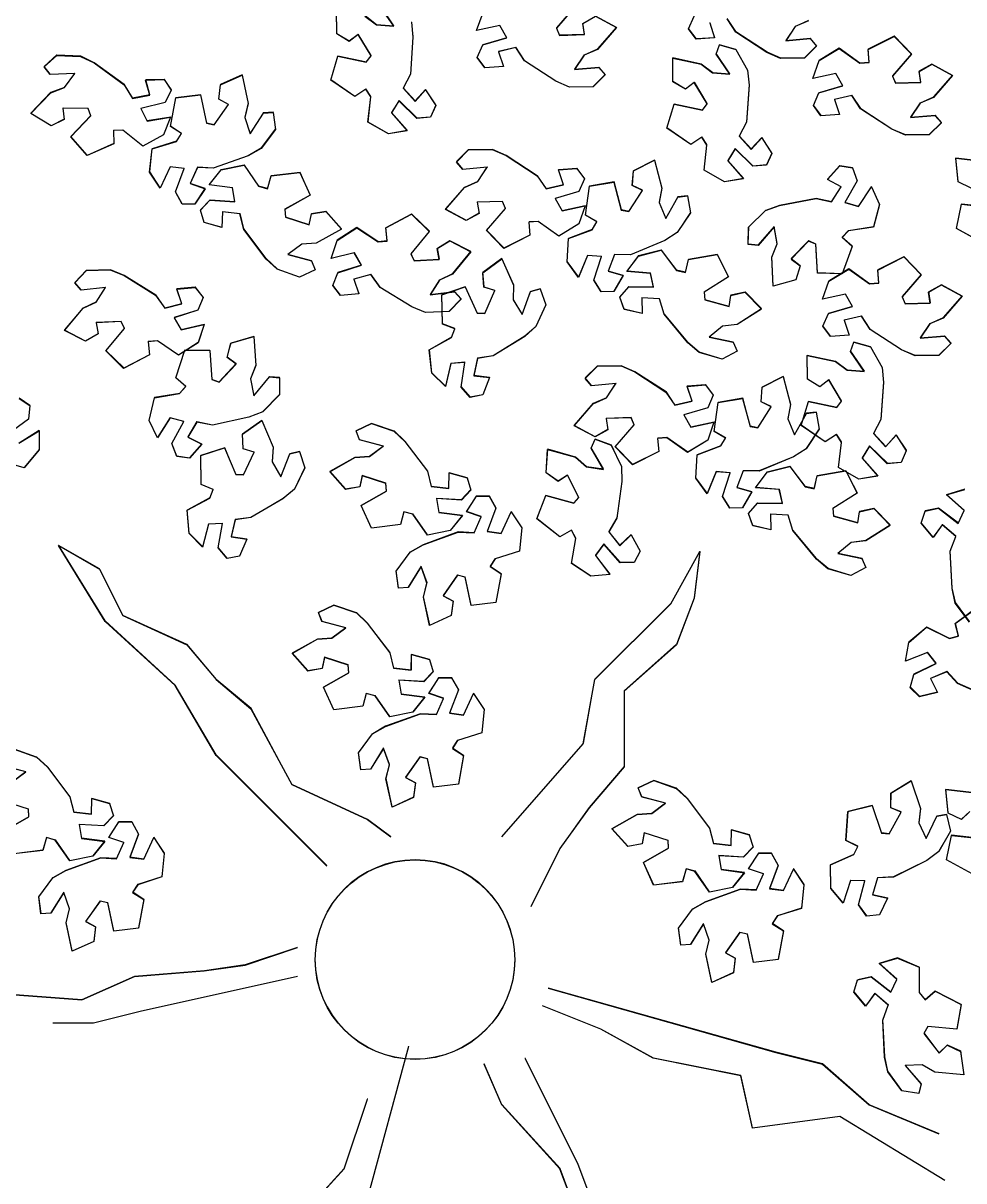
# Model space of a CAD drawing. Header units: centimetres. Extents: x -3096 to 17897, y -3131 to 15798.
# Drawn here: x 2905.3 to 3028.9, y 4328.8 to 4481 of the extents above; entities that cross this region are included whole.
import ezdxf

# ---------------------------------------------------------------- set-up
doc = ezdxf.new("R2010")
doc.units = ezdxf.units.CM
doc.layers.add('A-ANNO SYMB', color=3, linetype='Continuous', lineweight=13)
doc.layers.add('alberi', color=74, linetype='Continuous')

msp = doc.modelspace()

# ---------------------------------------------------------------- linework, layer by layer
at = {"layer": 'A-ANNO SYMB'}
for points in [[(2956.37, 4481.17), (2956.56, 4479.22), (2956.21, 4474.35), (2955.26, 4472.49), (2956.83, 4470.77), (2958.22, 4472.28), (2959.55, 4470.24), (2958.86, 4468.7), (2957.05, 4468.54), (2957.05, 4468.54), (2954.72, 4470.83), (2953.75, 4469.26), (2955.81, 4466.91), (2953.32, 4466.49), (2950.65, 4468.02), (2951.02, 4471.34), (2950.36, 4472.36), (2948.91, 4471.41), (2948.91, 4471.41), (2945.75, 4473.57), (2946.7, 4476.7), (2950.43, 4475.92), (2951.05, 4476.73), (2949.36, 4479.56), (2948.19, 4478.66), (2946.55, 4479.65), (2946.52, 4482.77)], [(2950.25, 4481.98), (2951.77, 4480.82), (2954.03, 4480.64), (2952.22, 4483.3)], [(2977.91, 4483.26), (2975.41, 4480.39), (2975.82, 4479.45), (2979.11, 4479.54), (2978.89, 4481.01)], [(2980.56, 4481.96), (2983.29, 4480.47), (2980.79, 4477.6), (2979.04, 4476.83), (2977.78, 4474.94), (2980.99, 4475.23), (2981.83, 4474.25), (2980.23, 4472.66), (2977.11, 4472.64), (2975.31, 4473.42), (2971.22, 4476.1), (2970.06, 4477.83), (2967.79, 4477.3), (2968.44, 4475.34), (2966.01, 4475.18), (2965, 4476.53), (2965.74, 4478.19), (2965.74, 4478.19), (2968.88, 4479.11), (2967.97, 4480.72), (2964.92, 4480.07), (2965.77, 4482.44)], [(2995.56, 4481.08), (2996.2, 4479.13), (2993.77, 4478.96), (2992.77, 4480.31), (2993.5, 4481.97)], [(3008.55, 4481.38), (3006.8, 4480.62), (3005.54, 4478.73), (3008.75, 4479.01), (3009.59, 4478.03), (3007.99, 4476.45), (3004.88, 4476.43), (3003.08, 4477.21), (2998.98, 4479.88), (2997.82, 4481.62)], [(3029.92, 4459.35), (3028.19, 4460.19), (3027.87, 4463.28), (3031.66, 4462.85)], [(3031.33, 4452.2), (3027.97, 4454.05), (3028.62, 4457.26), (3032.41, 4456.84)], [(2904.81, 4431.73), (2906.21, 4430.79), (2906.06, 4428.98), (2906.06, 4428.98), (2903.4, 4427.08)], [(2904.79, 4425.85), (2907.45, 4427.48), (2907.44, 4424.96), (2905.47, 4422.58), (2902.26, 4423.52)], [(3029.68, 4402.33), (3027.83, 4404.84), (3027.4, 4406.75), (3027.16, 4411.63), (3027.88, 4413.59), (3026.12, 4415.11), (3024.91, 4413.44), (3023.35, 4415.31), (3023.86, 4416.92), (3025.63, 4417.3), (3025.63, 4417.3), (3028.22, 4415.3), (3028.99, 4416.98), (3026.67, 4419.06), (3029.09, 4419.78)], [(3032.6, 4392.31), (3028.12, 4394.28), (3026.7, 4395.81), (3024.55, 4394.91), (3025.5, 4393.09), (3023.13, 4392.53), (3021.92, 4393.7), (3022.38, 4395.46), (3022.38, 4395.46), (3025.32, 4396.87), (3024.17, 4398.32), (3021.27, 4397.18), (3021.71, 4399.66), (3024.06, 4401.66), (3027.05, 4400.18), (3028.24, 4400.46), (3027.83, 4402.15), (3027.83, 4402.15), (3030.93, 4404.39)], [(2904.14, 4385.61), (2907.08, 4384.58), (2908.52, 4383.25), (2911.48, 4379.36), (2911.99, 4377.33), (2914.31, 4377.08), (2914.35, 4379.13), (2916.7, 4378.47), (2917.19, 4376.87), (2915.94, 4375.55), (2915.94, 4375.55), (2912.68, 4375.73), (2912.99, 4373.91), (2916.08, 4373.51), (2914.5, 4371.55), (2911.47, 4370.93), (2909.56, 4373.67), (2908.39, 4374), (2907.93, 4372.33), (2907.93, 4372.33), (2904.13, 4371.86)], [(2903.87, 4381.28), (2905.69, 4382.64), (2902.57, 4383.45)], [(3029.71, 4377.4), (3028.63, 4376.38), (3026.9, 4377.22), (3026.57, 4380.31), (3030.36, 4379.89)], [(2902.78, 4374.84), (2906.09, 4376.72), (2906.02, 4377.74), (2902.89, 4378.75)], [(3030.03, 4369.24), (3026.68, 4371.09), (3027.33, 4374.29), (3031.11, 4373.87)]]:
    msp.add_lwpolyline(points, dxfattribs=at)
for points in [[(2999, 4477.58), (3000.53, 4474.87), (3000.73, 4472.92), (3000.38, 4468.04), (2999.43, 4466.18), (3001, 4464.46), (3002.39, 4465.97), (3003.72, 4463.93), (3003.03, 4462.4), (3001.22, 4462.24), (3001.22, 4462.24), (2998.89, 4464.53), (2997.92, 4462.95), (2999.98, 4460.61), (2997.49, 4460.19), (2994.81, 4461.72), (2995.19, 4465.04), (2994.53, 4466.06), (2993.07, 4465.1), (2993.07, 4465.1), (2989.91, 4467.26), (2990.87, 4470.4), (2994.59, 4469.61), (2995.22, 4470.43), (2993.53, 4473.26), (2992.36, 4472.35), (2990.72, 4473.35), (2990.69, 4476.46), (2994.42, 4475.67), (2995.94, 4474.51), (2998.2, 4474.33), (2996.39, 4477), (2996.83, 4478.21)], [(3024.4, 4466.36), (3021.28, 4466.34), (3019.48, 4467.12), (3015.39, 4469.79), (3014.23, 4471.53), (3011.96, 4470.99), (3012.61, 4469.04), (3010.18, 4468.87), (3009.17, 4470.23), (3009.91, 4471.88), (3009.91, 4471.88), (3013.05, 4472.8), (3012.14, 4474.42), (3009.09, 4473.76), (3009.93, 4476.14), (3012.57, 4477.73), (3015.29, 4475.79), (3016.5, 4475.87), (3016.38, 4477.6), (3016.38, 4477.6), (3019.8, 4479.32), (3022.08, 4476.96), (3019.58, 4474.08), (3019.99, 4473.14), (3023.28, 4473.24), (3023.06, 4474.71), (3024.73, 4475.65), (3027.46, 4474.16), (3024.96, 4471.29), (3023.21, 4470.53), (3021.95, 4468.64), (3025.16, 4468.92), (3026, 4467.95)], [(2909.77, 4476.81), (2912.89, 4476.68), (2914.65, 4475.82), (2918.61, 4472.96), (2919.69, 4471.17), (2921.98, 4471.6), (2921.43, 4473.58), (2923.86, 4473.63), (2924.8, 4472.23), (2923.99, 4470.61), (2923.99, 4470.61), (2920.81, 4469.84), (2921.64, 4468.18), (2924.72, 4468.7), (2923.77, 4466.36), (2921.05, 4464.89), (2918.43, 4466.96), (2917.21, 4466.94), (2917.26, 4465.2), (2917.26, 4465.2), (2913.76, 4463.65), (2911.6, 4466.11), (2914.23, 4468.87), (2913.86, 4469.82), (2910.57, 4469.88), (2910.72, 4468.41), (2909.01, 4467.54), (2906.35, 4469.16), (2908.98, 4471.91), (2910.77, 4472.59), (2912.11, 4474.42), (2908.89, 4474.28), (2908.1, 4475.3)], [(2938.49, 4467.09), (2936.62, 4464.59), (2934.91, 4463.62), (2930.31, 4461.97), (2928.23, 4462.1), (2927.29, 4459.97), (2929.23, 4459.3), (2927.9, 4457.26), (2926.22, 4457.28), (2925.34, 4458.87), (2925.34, 4458.87), (2926.5, 4461.92), (2924.66, 4462.17), (2923.35, 4459.35), (2921.96, 4461.45), (2922.28, 4464.52), (2925.47, 4465.52), (2926.14, 4466.53), (2924.68, 4467.48), (2924.68, 4467.48), (2925.38, 4471.24), (2928.63, 4471.63), (2929.42, 4467.9), (2930.41, 4467.66), (2932.33, 4470.35), (2931.02, 4471.05), (2931.28, 4472.96), (2934.11, 4474.24), (2934.89, 4470.51), (2934.44, 4468.65), (2935.19, 4466.51), (2936.9, 4469.24), (2938.19, 4469.32)], [(2963.87, 4464.39), (2966.99, 4464.42), (2968.79, 4463.65), (2972.89, 4460.99), (2974.06, 4459.26), (2976.32, 4459.8), (2975.67, 4461.75), (2978.1, 4461.92), (2979.11, 4460.58), (2978.38, 4458.92), (2978.38, 4458.92), (2975.24, 4457.99), (2976.16, 4456.37), (2979.2, 4457.04), (2978.37, 4454.66), (2975.74, 4453.06), (2973.01, 4454.99), (2971.8, 4454.91), (2971.93, 4453.17), (2971.93, 4453.17), (2968.51, 4451.45), (2966.23, 4453.8), (2968.72, 4456.68), (2968.3, 4457.62), (2965.01, 4457.51), (2965.24, 4456.05), (2963.57, 4455.09), (2960.84, 4456.58), (2963.33, 4459.46), (2965.08, 4460.23), (2966.33, 4462.12), (2963.12, 4461.82), (2962.27, 4462.8)], [(2993.04, 4456.12), (2991.3, 4453.53), (2989.64, 4452.49), (2985.13, 4450.61), (2983.04, 4450.63), (2982.21, 4448.45), (2984.18, 4447.88), (2982.95, 4445.78), (2981.27, 4445.71), (2980.32, 4447.25), (2980.32, 4447.25), (2981.32, 4450.37), (2979.48, 4450.52), (2978.3, 4447.64), (2976.81, 4449.67), (2976.98, 4452.75), (2980.12, 4453.9), (2980.73, 4454.95), (2979.23, 4455.82), (2979.23, 4455.82), (2979.74, 4459.61), (2982.97, 4460.17), (2983.94, 4456.49), (2984.94, 4456.3), (2986.72, 4459.07), (2985.38, 4459.71), (2985.54, 4461.63), (2988.31, 4463.04), (2989.27, 4459.36), (2988.92, 4457.48), (2989.77, 4455.38), (2991.34, 4458.19), (2992.62, 4458.34)], [(2941.65, 4447.67), (2938.71, 4448.7), (2937.28, 4450.05), (2934.34, 4453.95), (2933.83, 4455.97), (2931.52, 4456.24), (2931.46, 4454.18), (2929.12, 4454.85), (2928.63, 4456.46), (2929.89, 4457.77), (2929.89, 4457.77), (2933.15, 4457.57), (2932.84, 4459.4), (2929.75, 4459.81), (2931.35, 4461.76), (2934.37, 4462.37), (2936.27, 4459.62), (2937.44, 4459.29), (2937.91, 4460.96), (2937.91, 4460.96), (2941.71, 4461.42), (2943.05, 4458.43), (2939.73, 4456.57), (2939.8, 4455.55), (2942.93, 4454.52), (2943.21, 4455.98), (2945.11, 4456.3), (2947.17, 4453.98), (2943.85, 4452.12), (2941.94, 4451.99), (2940.12, 4450.64), (2943.23, 4449.82), (2943.7, 4448.62)], [(3000.67, 4454.22), (3002.9, 4456.4), (3004.73, 4457.09), (3009.54, 4458.01), (3011.58, 4457.57), (3012.84, 4459.53), (3011.02, 4460.49), (3012.65, 4462.29), (3014.31, 4462.02), (3014.93, 4460.31), (3014.93, 4460.31), (3013.31, 4457.47), (3015.09, 4456.94), (3016.82, 4459.53), (3017.87, 4457.24), (3017.08, 4454.26), (3013.77, 4453.76), (3012.96, 4452.86), (3014.25, 4451.71), (3014.25, 4451.71), (3012.98, 4448.09), (3009.7, 4448.21), (3009.5, 4452.01), (3008.56, 4452.41), (3006.26, 4450.05), (3007.43, 4449.15), (3006.89, 4447.31), (3003.89, 4446.48), (3003.69, 4450.28), (3004.42, 4452.05), (3004.02, 4454.28), (3001.91, 4451.85), (3000.62, 4451.97)], [(2961.33, 4443.13), (2958.22, 4443.02), (2956.4, 4443.75), (2952.23, 4446.31), (2951.02, 4448.01), (2948.77, 4447.41), (2949.47, 4445.48), (2947.04, 4445.25), (2946, 4446.57), (2946.69, 4448.25), (2946.69, 4448.25), (2949.8, 4449.25), (2948.85, 4450.84), (2945.82, 4450.1), (2946.6, 4452.5), (2949.19, 4454.17), (2951.96, 4452.3), (2953.17, 4452.42), (2953, 4454.15), (2953, 4454.15), (2956.37, 4455.95), (2958.71, 4453.66), (2956.3, 4450.72), (2956.73, 4449.79), (2960.02, 4449.98), (2959.76, 4451.44), (2961.4, 4452.43), (2964.17, 4451.02), (2961.75, 4448.08), (2960.02, 4447.27), (2958.82, 4445.34), (2962.02, 4445.72), (2962.89, 4444.76)], [(2997.17, 4436.89), (2994.18, 4437.78), (2992.69, 4439.05), (2989.55, 4442.79), (2988.94, 4444.79), (2986.62, 4444.94), (2986.67, 4442.88), (2984.3, 4443.43), (2983.73, 4445.01), (2984.91, 4446.39), (2984.91, 4446.39), (2988.18, 4446.36), (2987.78, 4448.16), (2984.68, 4448.42), (2986.17, 4450.45), (2989.16, 4451.21), (2991.2, 4448.56), (2992.38, 4448.29), (2992.76, 4449.98), (2992.76, 4449.98), (2996.54, 4450.62), (2998.03, 4447.71), (2994.81, 4445.68), (2994.92, 4444.66), (2998.1, 4443.8), (2998.31, 4445.27), (3000.19, 4445.69), (3002.37, 4443.47), (2999.14, 4441.45), (2997.24, 4441.23), (2995.49, 4439.78), (2998.64, 4439.12), (2999.17, 4437.94)], [(2974.02, 4444.02), (2972.72, 4441.19), (2971.25, 4439.89), (2967.1, 4437.31), (2965.03, 4436.99), (2964.56, 4434.71), (2966.6, 4434.47), (2965.72, 4432.2), (2964.07, 4431.86), (2962.88, 4433.23), (2962.88, 4433.23), (2963.38, 4436.46), (2961.53, 4436.32), (2960.84, 4433.28), (2959.04, 4435.05), (2958.71, 4438.12), (2961.62, 4439.76), (2962.06, 4440.89), (2960.44, 4441.51), (2960.44, 4441.51), (2960.34, 4445.34), (2963.43, 4446.4), (2964.98, 4442.92), (2966.01, 4442.89), (2967.31, 4445.92), (2965.89, 4446.34), (2965.74, 4448.25), (2968.24, 4450.09), (2969.79, 4446.61), (2969.74, 4444.7), (2970.92, 4442.76), (2972.02, 4445.79), (2973.26, 4446.14)], [(3025.66, 4437.36), (3022.54, 4437.34), (3020.74, 4438.12), (3016.65, 4440.79), (3015.49, 4442.53), (3013.22, 4441.99), (3013.87, 4440.04), (3011.44, 4439.87), (3010.43, 4441.23), (3011.17, 4442.88), (3011.17, 4442.88), (3014.31, 4443.8), (3013.4, 4445.42), (3010.35, 4444.76), (3011.19, 4447.14), (3013.83, 4448.73), (3016.55, 4446.79), (3017.77, 4446.87), (3017.64, 4448.6), (3017.64, 4448.6), (3021.06, 4450.32), (3023.34, 4447.96), (3020.84, 4445.08), (3021.25, 4444.14), (3024.54, 4444.24), (3024.32, 4445.71), (3025.99, 4446.65), (3028.72, 4445.16), (3026.22, 4442.29), (3024.47, 4441.53), (3023.21, 4439.64), (3026.42, 4439.92), (3027.26, 4438.95)], [(2913.67, 4448.54), (2916.79, 4448.62), (2918.6, 4447.88), (2922.75, 4445.29), (2923.95, 4443.58), (2926.2, 4444.16), (2925.52, 4446.1), (2927.94, 4446.32), (2928.98, 4444.99), (2928.27, 4443.31), (2928.27, 4443.31), (2925.15, 4442.33), (2926.1, 4440.73), (2929.13, 4441.45), (2928.34, 4439.06), (2925.73, 4437.41), (2922.97, 4439.3), (2921.76, 4439.19), (2921.93, 4437.46), (2921.93, 4437.46), (2918.54, 4435.68), (2916.21, 4437.99), (2918.65, 4440.91), (2918.22, 4441.84), (2914.93, 4441.68), (2915.19, 4440.22), (2913.53, 4439.23), (2910.77, 4440.67), (2913.21, 4443.59), (2914.95, 4444.39), (2916.17, 4446.31), (2912.97, 4445.96), (2912.1, 4446.91)], [(2939.01, 4432.2), (2936.82, 4429.97), (2935, 4429.24), (2930.22, 4428.22), (2928.17, 4428.62), (2926.95, 4426.64), (2928.79, 4425.72), (2927.2, 4423.88), (2925.53, 4424.12), (2924.88, 4425.81), (2924.88, 4425.81), (2926.44, 4428.68), (2924.65, 4429.18), (2922.97, 4426.55), (2921.88, 4428.82), (2922.6, 4431.82), (2925.9, 4432.38), (2926.7, 4433.3), (2925.38, 4434.43), (2925.38, 4434.43), (2926.58, 4438.07), (2929.85, 4438.02), (2930.13, 4434.22), (2931.08, 4433.85), (2933.34, 4436.25), (2932.14, 4437.13), (2932.65, 4438.98), (2935.63, 4439.87), (2935.9, 4436.07), (2935.21, 4434.29), (2935.66, 4432.06), (2937.72, 4434.54), (2939.01, 4434.45)], [(3016.67, 4438.5), (3018.2, 4435.78), (3018.39, 4433.83), (3018.05, 4428.95), (3017.09, 4427.1), (3018.67, 4425.37), (3020.06, 4426.89), (3021.39, 4424.85), (3020.69, 4423.31), (3018.89, 4423.15), (3018.89, 4423.15), (3016.56, 4425.44), (3015.59, 4423.87), (3017.64, 4421.52), (3015.16, 4421.1), (3012.48, 4422.63), (3012.85, 4425.95), (3012.19, 4426.97), (3010.74, 4426.02), (3010.74, 4426.02), (3007.58, 4428.18), (3008.53, 4431.31), (3012.26, 4430.53), (3012.88, 4431.34), (3011.2, 4434.17), (3010.02, 4433.26), (3008.38, 4434.26), (3008.36, 4437.37), (3012.08, 4436.59), (3013.6, 4435.43), (3015.87, 4435.25), (3014.06, 4437.91), (3014.5, 4439.12)], [(2980.78, 4435.96), (2983.9, 4435.99), (2985.7, 4435.22), (2989.81, 4432.56), (2990.97, 4430.82), (2993.24, 4431.37), (2992.59, 4433.32), (2995.01, 4433.49), (2996.02, 4432.15), (2995.29, 4430.49), (2995.29, 4430.49), (2992.16, 4429.55), (2993.07, 4427.94), (2996.12, 4428.61), (2995.28, 4426.23), (2992.65, 4424.63), (2989.92, 4426.56), (2988.71, 4426.47), (2988.84, 4424.74), (2988.84, 4424.74), (2985.42, 4423.02), (2983.14, 4425.37), (2985.63, 4428.25), (2985.22, 4429.19), (2981.93, 4429.08), (2982.15, 4427.62), (2980.49, 4426.66), (2977.75, 4428.15), (2980.24, 4431.03), (2981.99, 4431.79), (2983.24, 4433.69), (2980.03, 4433.39), (2979.19, 4434.37)], [(3009.95, 4427.69), (3008.21, 4425.1), (3006.56, 4424.06), (3002.04, 4422.18), (2999.95, 4422.2), (2999.12, 4420.02), (3001.1, 4419.45), (2999.87, 4417.35), (2998.19, 4417.28), (2997.23, 4418.82), (2997.23, 4418.82), (2998.24, 4421.94), (2996.39, 4422.09), (2995.22, 4419.2), (2993.73, 4421.24), (2993.89, 4424.32), (2997.03, 4425.47), (2997.65, 4426.52), (2996.14, 4427.39), (2996.14, 4427.39), (2996.65, 4431.18), (2999.88, 4431.74), (3000.85, 4428.05), (3001.86, 4427.86), (3003.63, 4430.64), (3002.3, 4431.28), (3002.45, 4433.2), (3005.22, 4434.61), (3006.19, 4430.93), (3005.83, 4429.05), (3006.69, 4426.95), (3008.26, 4429.76), (3009.54, 4429.91)], [(2942.34, 4422.62), (2940.97, 4419.81), (2939.48, 4418.54), (2935.27, 4416.06), (2933.2, 4415.79), (2932.67, 4413.52), (2934.71, 4413.23), (2933.78, 4410.98), (2932.13, 4410.68), (2930.97, 4412.07), (2930.97, 4412.07), (2931.53, 4415.29), (2929.68, 4415.19), (2928.92, 4412.17), (2927.16, 4413.98), (2926.9, 4417.05), (2929.85, 4418.63), (2930.31, 4419.75), (2928.7, 4420.41), (2928.7, 4420.41), (2928.69, 4424.23), (2931.81, 4425.23), (2933.28, 4421.72), (2934.3, 4421.67), (2935.67, 4424.66), (2934.26, 4425.11), (2934.15, 4427.03), (2936.7, 4428.82), (2938.16, 4425.3), (2938.07, 4423.39), (2939.21, 4421.43), (2940.38, 4424.43), (2941.62, 4424.75)], [(2951.11, 4428.43), (2954.06, 4427.4), (2955.49, 4426.06), (2958.45, 4422.17), (2958.96, 4420.15), (2961.28, 4419.89), (2961.33, 4421.95), (2963.67, 4421.29), (2964.17, 4419.68), (2962.92, 4418.37), (2962.92, 4418.37), (2959.65, 4418.55), (2959.97, 4416.73), (2963.06, 4416.32), (2961.47, 4414.37), (2958.45, 4413.75), (2956.54, 4416.49), (2955.37, 4416.82), (2954.91, 4415.14), (2954.91, 4415.14), (2951.11, 4414.68), (2949.75, 4417.66), (2953.07, 4419.53), (2953, 4420.56), (2949.86, 4421.57), (2949.58, 4420.11), (2947.69, 4419.78), (2945.62, 4422.1), (2948.93, 4423.97), (2950.84, 4424.1), (2952.66, 4425.46), (2949.54, 4426.27), (2949.07, 4427.47)], [(2982.62, 4425.59), (2983.97, 4422.78), (2984.03, 4420.82), (2983.36, 4415.98), (2982.28, 4414.19), (2983.73, 4412.37), (2985.22, 4413.78), (2986.41, 4411.66), (2985.62, 4410.17), (2983.8, 4410.13), (2983.8, 4410.13), (2981.63, 4412.58), (2980.56, 4411.07), (2982.45, 4408.59), (2979.94, 4408.34), (2977.38, 4410.05), (2977.97, 4413.34), (2977.38, 4414.4), (2975.87, 4413.54), (2975.87, 4413.54), (2972.86, 4415.91), (2974.02, 4418.97), (2977.69, 4417.94), (2978.36, 4418.71), (2976.87, 4421.65), (2975.64, 4420.82), (2974.07, 4421.93), (2974.26, 4425.04), (2977.92, 4424), (2979.36, 4422.74), (2981.6, 4422.41), (2979.98, 4425.19), (2980.5, 4426.37)], [(3014.09, 4408.46), (3011.1, 4409.35), (3009.6, 4410.61), (3006.46, 4414.36), (3005.86, 4416.36), (3003.53, 4416.51), (3003.58, 4414.45), (3001.21, 4415), (3000.64, 4416.58), (3001.83, 4417.96), (3001.83, 4417.96), (3005.1, 4417.92), (3004.7, 4419.73), (3001.59, 4419.99), (3003.09, 4422.02), (3006.08, 4422.78), (3008.11, 4420.13), (3009.3, 4419.86), (3009.68, 4421.55), (3009.68, 4421.55), (3013.45, 4422.19), (3014.95, 4419.28), (3011.72, 4417.25), (3011.84, 4416.23), (3015.02, 4415.37), (3015.23, 4416.84), (3017.1, 4417.26), (3019.28, 4415.04), (3016.06, 4413.02), (3014.16, 4412.79), (3012.41, 4411.35), (3015.56, 4410.69), (3016.08, 4409.51)], [(2954.35, 4409.02), (2956.2, 4411.53), (2957.91, 4412.49), (2962.5, 4414.16), (2964.59, 4414.05), (2965.52, 4416.18), (2963.58, 4416.84), (2964.9, 4418.88), (2966.59, 4418.87), (2967.47, 4417.29), (2967.47, 4417.29), (2966.32, 4414.22), (2968.15, 4413.98), (2969.46, 4416.81), (2970.85, 4414.71), (2970.54, 4411.64), (2967.36, 4410.64), (2966.69, 4409.62), (2968.16, 4408.68), (2968.16, 4408.68), (2967.47, 4404.91), (2964.22, 4404.51), (2963.42, 4408.23), (2962.42, 4408.47), (2960.52, 4405.78), (2961.83, 4405.08), (2961.58, 4403.17), (2958.75, 4401.89), (2957.95, 4405.61), (2958.4, 4407.47), (2957.64, 4409.61), (2955.94, 4406.87), (2954.66, 4406.79)], [(2946.17, 4404.55), (2949.11, 4403.52), (2950.55, 4402.18), (2953.51, 4398.3), (2954.02, 4396.27), (2956.34, 4396.01), (2956.38, 4398.07), (2958.73, 4397.41), (2959.22, 4395.8), (2957.97, 4394.49), (2957.97, 4394.49), (2954.71, 4394.67), (2955.02, 4392.85), (2958.11, 4392.44), (2956.53, 4390.49), (2953.5, 4389.87), (2951.59, 4392.61), (2950.42, 4392.94), (2949.96, 4391.26), (2949.96, 4391.26), (2946.16, 4390.8), (2944.81, 4393.78), (2948.12, 4395.65), (2948.05, 4396.68), (2944.92, 4397.69), (2944.64, 4396.23), (2942.74, 4395.9), (2940.67, 4398.22), (2943.99, 4400.09), (2945.9, 4400.22), (2947.71, 4401.58), (2944.6, 4402.39), (2944.13, 4403.59)], [(2949.4, 4385.14), (2951.26, 4387.65), (2952.96, 4388.62), (2957.56, 4390.28), (2959.65, 4390.17), (2960.58, 4392.3), (2958.63, 4392.96), (2959.96, 4395), (2961.64, 4394.99), (2962.52, 4393.41), (2962.52, 4393.41), (2961.37, 4390.34), (2963.21, 4390.1), (2964.52, 4392.93), (2965.91, 4390.83), (2965.6, 4387.76), (2962.41, 4386.76), (2961.75, 4385.74), (2963.21, 4384.8), (2963.21, 4384.8), (2962.52, 4381.03), (2959.27, 4380.63), (2958.47, 4384.35), (2957.48, 4384.59), (2955.58, 4381.9), (2956.88, 4381.2), (2956.64, 4379.29), (2953.8, 4378.01), (2953.01, 4381.73), (2953.45, 4383.59), (2952.7, 4385.73), (2951, 4382.99), (2949.71, 4382.91)], [(2988.2, 4381.49), (2991.14, 4380.47), (2992.58, 4379.13), (2995.54, 4375.24), (2996.05, 4373.21), (2998.37, 4372.96), (2998.41, 4375.02), (3000.76, 4374.36), (3001.25, 4372.75), (3000, 4371.43), (3000, 4371.43), (2996.74, 4371.62), (2997.05, 4369.79), (3000.14, 4369.39), (2998.55, 4367.43), (2995.53, 4366.81), (2993.62, 4369.56), (2992.45, 4369.88), (2991.99, 4368.21), (2991.99, 4368.21), (2988.19, 4367.74), (2986.84, 4370.73), (2990.15, 4372.6), (2990.08, 4373.62), (2986.95, 4374.63), (2986.67, 4373.18), (2984.77, 4372.84), (2982.7, 4375.16), (2986.02, 4377.03), (2987.93, 4377.16), (2989.74, 4378.52), (2986.63, 4379.33), (2986.16, 4380.53)], [(3027.22, 4374.85), (3025.66, 4372.15), (3024.08, 4371), (3019.7, 4368.82), (3017.61, 4368.7), (3016.93, 4366.47), (3018.94, 4366.04), (3017.85, 4363.86), (3016.18, 4363.68), (3015.12, 4365.15), (3015.12, 4365.15), (3015.92, 4368.32), (3014.07, 4368.36), (3013.09, 4365.39), (3011.47, 4367.32), (3011.43, 4370.41), (3014.48, 4371.77), (3015.02, 4372.86), (3013.46, 4373.62), (3013.46, 4373.62), (3013.72, 4377.44), (3016.9, 4378.21), (3018.12, 4374.6), (3019.13, 4374.48), (3020.72, 4377.37), (3019.34, 4377.92), (3019.37, 4379.84), (3022.04, 4381.44), (3023.25, 4377.83), (3023.02, 4375.93), (3024.01, 4373.89), (3025.39, 4376.8), (3026.66, 4377.04)], [(2907.37, 4366.2), (2909.23, 4368.71), (2910.93, 4369.68), (2915.53, 4371.34), (2917.62, 4371.23), (2918.55, 4373.36), (2916.6, 4374.02), (2917.93, 4376.06), (2919.61, 4376.05), (2920.49, 4374.47), (2920.49, 4374.47), (2919.34, 4371.41), (2921.18, 4371.16), (2922.49, 4373.99), (2923.88, 4371.89), (2923.57, 4368.83), (2920.38, 4367.82), (2919.72, 4366.8), (2921.18, 4365.86), (2921.18, 4365.86), (2920.49, 4362.09), (2917.24, 4361.69), (2916.44, 4365.42), (2915.45, 4365.65), (2913.55, 4362.96), (2914.85, 4362.26), (2914.61, 4360.35), (2911.77, 4359.07), (2910.98, 4362.79), (2911.42, 4364.65), (2910.67, 4366.79), (2908.97, 4364.06), (2907.68, 4363.97)], [(2991.43, 4362.08), (2993.29, 4364.59), (2994.99, 4365.56), (2999.59, 4367.23), (3001.68, 4367.11), (3002.61, 4369.24), (3000.66, 4369.9), (3001.99, 4371.94), (3003.67, 4371.94), (3004.55, 4370.35), (3004.55, 4370.35), (3003.4, 4367.29), (3005.24, 4367.05), (3006.55, 4369.88), (3007.94, 4367.78), (3007.63, 4364.71), (3004.44, 4363.7), (3003.78, 4362.68), (3005.24, 4361.74), (3005.24, 4361.74), (3004.55, 4357.98), (3001.3, 4357.57), (3000.5, 4361.3), (2999.51, 4361.54), (2997.61, 4358.85), (2998.91, 4358.14), (2998.67, 4356.24), (2995.83, 4354.95), (2995.04, 4358.67), (2995.48, 4360.53), (2994.73, 4362.67), (2993.03, 4359.94), (2991.74, 4359.85)], [(3020.81, 4340.71), (3018.96, 4343.23), (3018.54, 4345.14), (3018.29, 4350.02), (3019.02, 4351.98), (3017.25, 4353.5), (3016.05, 4351.83), (3014.49, 4353.7), (3014.99, 4355.31), (3016.77, 4355.68), (3016.77, 4355.68), (3019.35, 4353.69), (3020.13, 4355.37), (3017.8, 4357.45), (3020.22, 4358.17), (3023.06, 4356.97), (3023.09, 4353.62), (3023.87, 4352.69), (3025.19, 4353.81), (3025.19, 4353.81), (3028.59, 4352.05), (3028.02, 4348.82), (3024.23, 4349.15), (3023.71, 4348.27), (3025.72, 4345.66), (3026.78, 4346.71), (3028.53, 4345.91), (3028.92, 4342.82), (3025.13, 4343.16), (3023.48, 4344.13), (3021.21, 4344.04), (3023.33, 4341.61), (3023.03, 4340.35)]]:
    msp.add_lwpolyline(points, close=True, dxfattribs=at)
at = {"layer": 'A-ANNO SYMB', "color": 42}
for points in [[(2945.23, 4370.27), (2930.67, 4384.81), (2925.31, 4394), (2916.12, 4402.42), (2909.99, 4412.37), (2915.35, 4409.31), (2918.41, 4403.19), (2926.84, 4399.36), (2930.67, 4394.76), (2935.27, 4390.94), (2940.63, 4380.99), (2950.59, 4376.39), (2953.66, 4374.1)], [(2968.22, 4374.1), (2978.94, 4386.34), (2980.47, 4394.76), (2990.43, 4404.72), (2994.27, 4411.61), (2993.5, 4405.48), (2991.2, 4399.36), (2984.3, 4393.23), (2984.3, 4390.17), (2984.3, 4383.28), (2979.71, 4377.92), (2975.88, 4372.56), (2972.05, 4364.91)], [(2903.09, 4353.43), (2913.05, 4352.66), (2919.95, 4355.72), (2929.14, 4356.49), (2934.5, 4357.25), (2941.4, 4359.55)], [(2941.4, 4355.72), (2920.71, 4351.13), (2914.58, 4349.6), (2909.22, 4349.6)], [(2974.34, 4354.19), (3004.23, 4345.77), (3010.35, 4344.24), (3016.48, 4338.88), (3025.68, 4335.05)], [(3026.44, 4328.93), (3012.65, 4337.35), (3001.16, 4335.82), (2999.63, 4342.71), (2988.14, 4345.01), (2981.24, 4348.83), (2973.58, 4351.9)], [(2955.96, 4346.54), (2950.59, 4326.63), (2941.4, 4316.68), (2930.67, 4294.48), (2914.58, 4278.4), (2930.67, 4299.07), (2939.87, 4322.04), (2947.53, 4330.46), (2950.59, 4339.65)], [(2971.28, 4345.01), (2978.18, 4331.23), (2980.47, 4325.1), (2984.3, 4316.68), (2985.07, 4309.79), (2983.54, 4305.96), (2978.18, 4324.34), (2975.88, 4330.46), (2968.22, 4338.88), (2965.92, 4344.24)]]:
    msp.add_lwpolyline(points, dxfattribs=at)
at = {"layer": 'A-ANNO SYMB'}
msp.add_circle((2956.83, 4357.96), 13.11, dxfattribs=at)
at = {"layer": 'alberi'}
for points in [[(2956.36, 4481.12), (2956.55, 4479.17), (2956.21, 4474.29), (2955.25, 4472.43), (2956.82, 4470.71), (2958.22, 4472.22), (2959.54, 4470.18), (2958.85, 4468.65), (2957.04, 4468.48), (2957.04, 4468.48), (2954.71, 4470.78), (2953.75, 4469.2), (2955.8, 4466.86), (2953.32, 4466.44), (2950.64, 4467.97), (2951.01, 4471.29), (2950.35, 4472.31), (2948.9, 4471.35), (2948.9, 4471.35), (2945.74, 4473.51), (2946.69, 4476.65), (2950.42, 4475.86), (2951.04, 4476.68), (2949.36, 4479.51), (2948.18, 4478.6), (2946.54, 4479.6), (2946.52, 4482.71)], [(2950.24, 4481.92), (2951.76, 4480.76), (2954.02, 4480.58), (2952.21, 4483.25)], [(2977.9, 4483.21), (2975.4, 4480.33), (2975.81, 4479.39), (2979.1, 4479.49), (2978.88, 4480.96), (2980.56, 4481.9), (2983.28, 4480.41), (2980.79, 4477.54), (2979.03, 4476.78), (2977.77, 4474.89), (2980.98, 4475.17), (2981.82, 4474.2), (2980.23, 4472.61), (2977.11, 4472.59), (2975.31, 4473.37), (2971.21, 4476.04), (2970.05, 4477.78), (2967.79, 4477.24), (2968.43, 4475.29), (2966, 4475.12), (2965, 4476.47), (2965.73, 4478.13), (2965.73, 4478.13), (2968.87, 4479.05), (2967.97, 4480.67), (2964.92, 4480.01), (2965.76, 4482.39)], [(2995.55, 4481.03), (2996.19, 4479.07), (2993.76, 4478.91), (2992.76, 4480.26), (2993.5, 4481.92)], [(3008.55, 4481.32), (3006.79, 4480.56), (3005.54, 4478.67), (3008.75, 4478.96), (3009.59, 4477.98), (3007.99, 4476.39), (3004.87, 4476.37), (3003.07, 4477.15), (2998.98, 4479.82), (2997.82, 4481.56)], [(3029.92, 4459.29), (3028.19, 4460.13), (3027.87, 4463.23), (3031.65, 4462.8)], [(3031.32, 4452.15), (3027.97, 4454), (3028.62, 4457.21), (3032.4, 4456.78)], [(2904.81, 4431.68), (2906.2, 4430.73), (2906.05, 4428.93), (2906.05, 4428.93), (2903.39, 4427.02)], [(2904.78, 4425.8), (2907.44, 4427.42), (2907.43, 4424.9), (2905.46, 4422.53), (2902.26, 4423.46)], [(3029.67, 4402.27), (3027.82, 4404.78), (3027.39, 4406.7), (3027.15, 4411.58), (3027.88, 4413.54), (3026.11, 4415.06), (3024.91, 4413.39), (3023.35, 4415.26), (3023.85, 4416.86), (3025.62, 4417.24), (3025.62, 4417.24), (3028.21, 4415.24), (3028.98, 4416.93), (3026.66, 4419.01), (3029.08, 4419.72)], [(3032.59, 4392.25), (3028.12, 4394.22), (3026.69, 4395.75), (3024.54, 4394.85), (3025.49, 4393.03), (3023.12, 4392.47), (3021.91, 4393.64), (3022.37, 4395.4), (3022.37, 4395.4), (3025.32, 4396.82), (3024.16, 4398.26), (3021.26, 4397.12), (3021.7, 4399.6), (3024.05, 4401.6), (3027.05, 4400.13), (3028.23, 4400.41), (3027.82, 4402.09), (3027.82, 4402.09), (3030.93, 4404.34)], [(2904.13, 4385.55), (2907.08, 4384.53), (2908.51, 4383.19), (2911.47, 4379.3), (2911.98, 4377.27), (2914.3, 4377.02), (2914.35, 4379.08), (2916.69, 4378.42), (2917.19, 4376.81), (2915.94, 4375.49), (2915.94, 4375.49), (2912.67, 4375.68), (2912.98, 4373.85), (2916.08, 4373.45), (2914.49, 4371.49), (2911.47, 4370.88), (2909.55, 4373.62), (2908.38, 4373.95), (2907.92, 4372.27), (2907.92, 4372.27), (2904.12, 4371.81)], [(2903.86, 4381.23), (2905.68, 4382.58), (2902.56, 4383.39)], [(3029.7, 4377.34), (3028.62, 4376.33), (3026.89, 4377.16), (3026.57, 4380.26), (3030.35, 4379.83)], [(2902.77, 4374.79), (2906.09, 4376.66), (2906.02, 4377.68), (2902.88, 4378.69)], [(3030.02, 4369.18), (3026.67, 4371.03), (3027.32, 4374.24), (3031.1, 4373.81)]]:
    msp.add_lwpolyline(points, dxfattribs=at)
for points in [[(2998.99, 4477.53), (3000.53, 4474.81), (3000.72, 4472.86), (3000.37, 4467.99), (2999.42, 4466.13), (3000.99, 4464.41), (3002.39, 4465.92), (3003.71, 4463.88), (3003.02, 4462.34), (3001.21, 4462.18), (3001.21, 4462.18), (2998.88, 4464.48), (2997.91, 4462.9), (2999.97, 4460.55), (2997.48, 4460.13), (2994.81, 4461.66), (2995.18, 4464.98), (2994.52, 4466), (2993.07, 4465.05), (2993.07, 4465.05), (2989.91, 4467.21), (2990.86, 4470.34), (2994.59, 4469.56), (2995.21, 4470.37), (2993.52, 4473.2), (2992.35, 4472.3), (2990.71, 4473.3), (2990.68, 4476.41), (2994.41, 4475.62), (2995.93, 4474.46), (2998.19, 4474.28), (2996.38, 4476.94), (2996.83, 4478.15)], [(3024.39, 4466.3), (3021.27, 4466.28), (3019.48, 4467.06), (3015.38, 4469.74), (3014.22, 4471.47), (3011.95, 4470.94), (3012.6, 4468.99), (3010.17, 4468.82), (3009.17, 4470.17), (3009.9, 4471.83), (3009.9, 4471.83), (3013.04, 4472.75), (3012.13, 4474.36), (3009.08, 4473.71), (3009.93, 4476.08), (3012.56, 4477.68), (3015.29, 4475.73), (3016.5, 4475.82), (3016.37, 4477.55), (3016.37, 4477.55), (3019.8, 4479.26), (3022.07, 4476.9), (3019.57, 4474.03), (3019.98, 4473.09), (3023.27, 4473.18), (3023.05, 4474.65), (3024.72, 4475.6), (3027.45, 4474.11), (3024.95, 4471.24), (3023.2, 4470.47), (3021.94, 4468.58), (3025.15, 4468.87), (3025.99, 4467.89)], [(2909.77, 4476.75), (2912.88, 4476.63), (2914.64, 4475.76), (2918.61, 4472.9), (2919.68, 4471.11), (2921.97, 4471.54), (2921.42, 4473.52), (2923.85, 4473.57), (2924.79, 4472.18), (2923.98, 4470.56), (2923.98, 4470.56), (2920.8, 4469.78), (2921.63, 4468.13), (2924.71, 4468.64), (2923.76, 4466.31), (2921.05, 4464.84), (2918.42, 4466.91), (2917.21, 4466.88), (2917.25, 4465.14), (2917.25, 4465.14), (2913.75, 4463.59), (2911.59, 4466.05), (2914.22, 4468.81), (2913.86, 4469.77), (2910.56, 4469.83), (2910.72, 4468.35), (2909, 4467.48), (2906.34, 4469.1), (2908.97, 4471.85), (2910.76, 4472.53), (2912.11, 4474.36), (2908.89, 4474.23), (2908.09, 4475.24)], [(2938.48, 4467.03), (2936.61, 4464.53), (2934.91, 4463.57), (2930.31, 4461.92), (2928.22, 4462.04), (2927.28, 4459.91), (2929.23, 4459.24), (2927.89, 4457.21), (2926.21, 4457.22), (2925.33, 4458.81), (2925.33, 4458.81), (2926.49, 4461.87), (2924.66, 4462.12), (2923.34, 4459.29), (2921.95, 4461.4), (2922.28, 4464.46), (2925.47, 4465.46), (2926.13, 4466.48), (2924.67, 4467.42), (2924.67, 4467.42), (2925.38, 4471.18), (2928.63, 4471.58), (2929.41, 4467.85), (2930.41, 4467.61), (2932.32, 4470.29), (2931.02, 4471), (2931.27, 4472.9), (2934.11, 4474.18), (2934.89, 4470.45), (2934.44, 4468.6), (2935.18, 4466.45), (2936.89, 4469.18), (2938.18, 4469.26)], [(2963.86, 4464.34), (2966.98, 4464.37), (2968.78, 4463.59), (2972.88, 4460.93), (2974.05, 4459.2), (2976.32, 4459.74), (2975.66, 4461.7), (2978.09, 4461.87), (2979.1, 4460.52), (2978.37, 4458.86), (2978.37, 4458.86), (2975.24, 4457.93), (2976.15, 4456.32), (2979.2, 4456.99), (2978.36, 4454.61), (2975.73, 4453), (2973, 4454.94), (2971.79, 4454.85), (2971.92, 4453.12), (2971.92, 4453.12), (2968.5, 4451.39), (2966.22, 4453.74), (2968.71, 4456.63), (2968.3, 4457.57), (2965.01, 4457.46), (2965.23, 4455.99), (2963.56, 4455.04), (2960.83, 4456.52), (2963.32, 4459.4), (2965.07, 4460.17), (2966.32, 4462.06), (2963.11, 4461.77), (2962.27, 4462.74)], [(2993.03, 4456.07), (2991.29, 4453.48), (2989.63, 4452.43), (2985.12, 4450.55), (2983.03, 4450.57), (2982.2, 4448.39), (2984.18, 4447.83), (2982.95, 4445.73), (2981.27, 4445.66), (2980.31, 4447.2), (2980.31, 4447.2), (2981.31, 4450.31), (2979.47, 4450.47), (2978.3, 4447.58), (2976.81, 4449.61), (2976.97, 4452.69), (2980.11, 4453.85), (2980.72, 4454.9), (2979.22, 4455.77), (2979.22, 4455.77), (2979.73, 4459.56), (2982.96, 4460.11), (2983.93, 4456.43), (2984.94, 4456.24), (2986.71, 4459.01), (2985.37, 4459.66), (2985.53, 4461.57), (2988.3, 4462.99), (2989.27, 4459.31), (2988.91, 4457.43), (2989.77, 4455.33), (2991.34, 4458.14), (2992.62, 4458.28)], [(2941.65, 4447.61), (2938.7, 4448.65), (2937.28, 4449.99), (2934.33, 4453.89), (2933.82, 4455.92), (2931.51, 4456.18), (2931.45, 4454.12), (2929.11, 4454.79), (2928.62, 4456.4), (2929.88, 4457.71), (2929.88, 4457.71), (2933.14, 4457.52), (2932.84, 4459.34), (2929.75, 4459.76), (2931.34, 4461.71), (2934.36, 4462.32), (2936.27, 4459.57), (2937.44, 4459.23), (2937.9, 4460.91), (2937.9, 4460.91), (2941.7, 4461.36), (2943.05, 4458.37), (2939.72, 4456.51), (2939.79, 4455.49), (2942.92, 4454.47), (2943.21, 4455.92), (2945.1, 4456.25), (2947.17, 4453.92), (2943.84, 4452.06), (2941.93, 4451.94), (2940.11, 4450.59), (2943.23, 4449.77), (2943.69, 4448.57)], [(3000.66, 4454.17), (3002.89, 4456.35), (3004.73, 4457.04), (3009.53, 4457.96), (3011.57, 4457.51), (3012.83, 4459.47), (3011.01, 4460.43), (3012.64, 4462.24), (3014.3, 4461.96), (3014.92, 4460.26), (3014.92, 4460.26), (3013.31, 4457.42), (3015.08, 4456.89), (3016.82, 4459.48), (3017.86, 4457.18), (3017.07, 4454.2), (3013.77, 4453.71), (3012.95, 4452.81), (3014.25, 4451.65), (3014.25, 4451.65), (3012.97, 4448.04), (3009.7, 4448.15), (3009.5, 4451.96), (3008.55, 4452.35), (3006.25, 4449.99), (3007.43, 4449.09), (3006.88, 4447.25), (3003.88, 4446.43), (3003.69, 4450.23), (3004.42, 4452), (3004.01, 4454.23), (3001.9, 4451.79), (3000.62, 4451.91)], [(2961.33, 4443.08), (2958.21, 4442.97), (2956.39, 4443.7), (2952.22, 4446.25), (2951.01, 4447.96), (2948.76, 4447.36), (2949.46, 4445.42), (2947.04, 4445.19), (2946, 4446.51), (2946.69, 4448.19), (2946.69, 4448.19), (2949.8, 4449.2), (2948.84, 4450.79), (2945.81, 4450.05), (2946.59, 4452.44), (2949.18, 4454.11), (2951.96, 4452.25), (2953.17, 4452.36), (2952.99, 4454.09), (2952.99, 4454.09), (2956.36, 4455.9), (2958.7, 4453.61), (2956.29, 4450.66), (2956.72, 4449.74), (2960.01, 4449.92), (2959.75, 4451.38), (2961.39, 4452.38), (2964.16, 4450.96), (2961.75, 4448.02), (2960.02, 4447.21), (2958.81, 4445.29), (2962.01, 4445.66), (2962.88, 4444.71)], [(2997.17, 4436.83), (2994.18, 4437.72), (2992.68, 4438.99), (2989.54, 4442.74), (2988.94, 4444.74), (2986.61, 4444.88), (2986.66, 4442.83), (2984.29, 4443.37), (2983.72, 4444.96), (2984.91, 4446.33), (2984.91, 4446.33), (2988.18, 4446.3), (2987.78, 4448.11), (2984.67, 4448.37), (2986.17, 4450.39), (2989.15, 4451.15), (2991.19, 4448.5), (2992.38, 4448.23), (2992.76, 4449.93), (2992.76, 4449.93), (2996.53, 4450.57), (2998.02, 4447.65), (2994.8, 4445.63), (2994.92, 4444.61), (2998.09, 4443.74), (2998.31, 4445.21), (3000.18, 4445.63), (3002.36, 4443.41), (2999.14, 4441.39), (2997.24, 4441.17), (2995.48, 4439.73), (2998.64, 4439.07), (2999.16, 4437.89)], [(2974.01, 4443.96), (2972.71, 4441.13), (2971.24, 4439.83), (2967.09, 4437.25), (2965.02, 4436.94), (2964.55, 4434.66), (2966.59, 4434.41), (2965.72, 4432.14), (2964.07, 4431.8), (2962.88, 4433.17), (2962.88, 4433.17), (2963.37, 4436.41), (2961.52, 4436.27), (2960.83, 4433.23), (2959.03, 4435), (2958.7, 4438.06), (2961.62, 4439.7), (2962.05, 4440.84), (2960.43, 4441.45), (2960.43, 4441.45), (2960.33, 4445.28), (2963.43, 4446.35), (2964.97, 4442.87), (2966, 4442.84), (2967.31, 4445.86), (2965.88, 4446.28), (2965.73, 4448.2), (2968.24, 4450.04), (2969.78, 4446.56), (2969.73, 4444.65), (2970.91, 4442.71), (2972.01, 4445.74), (2973.25, 4446.09)], [(3025.65, 4437.3), (3022.54, 4437.28), (3020.74, 4438.06), (3016.64, 4440.74), (3015.48, 4442.47), (3013.22, 4441.94), (3013.86, 4439.98), (3011.43, 4439.82), (3010.43, 4441.17), (3011.16, 4442.83), (3011.16, 4442.83), (3014.3, 4443.75), (3013.39, 4445.36), (3010.35, 4444.71), (3011.19, 4447.08), (3013.83, 4448.68), (3016.55, 4446.73), (3017.76, 4446.82), (3017.63, 4448.55), (3017.63, 4448.55), (3021.06, 4450.26), (3023.33, 4447.9), (3020.83, 4445.03), (3021.24, 4444.09), (3024.53, 4444.18), (3024.31, 4445.65), (3025.98, 4446.6), (3028.71, 4445.11), (3026.21, 4442.24), (3024.46, 4441.47), (3023.2, 4439.58), (3026.41, 4439.87), (3027.25, 4438.89)], [(2913.66, 4448.48), (2916.78, 4448.56), (2918.6, 4447.82), (2922.74, 4445.24), (2923.94, 4443.52), (2926.2, 4444.1), (2925.51, 4446.04), (2927.94, 4446.26), (2928.97, 4444.93), (2928.27, 4443.26), (2928.27, 4443.26), (2925.15, 4442.27), (2926.09, 4440.68), (2929.12, 4441.4), (2928.33, 4439), (2925.73, 4437.36), (2922.97, 4439.24), (2921.75, 4439.13), (2921.92, 4437.4), (2921.92, 4437.4), (2918.53, 4435.62), (2916.21, 4437.93), (2918.64, 4440.86), (2918.22, 4441.79), (2914.93, 4441.62), (2915.18, 4440.16), (2913.53, 4439.18), (2910.77, 4440.61), (2913.21, 4443.54), (2914.94, 4444.34), (2916.16, 4446.25), (2912.96, 4445.9), (2912.1, 4446.86)], [(2939, 4432.14), (2936.82, 4429.91), (2935, 4429.19), (2930.22, 4428.17), (2928.16, 4428.57), (2926.95, 4426.58), (2928.79, 4425.66), (2927.19, 4423.82), (2925.53, 4424.06), (2924.87, 4425.75), (2924.87, 4425.75), (2926.43, 4428.63), (2924.64, 4429.12), (2922.96, 4426.5), (2921.87, 4428.77), (2922.6, 4431.76), (2925.89, 4432.32), (2926.69, 4433.24), (2925.37, 4434.37), (2925.37, 4434.37), (2926.57, 4438.01), (2929.84, 4437.96), (2930.12, 4434.16), (2931.08, 4433.79), (2933.33, 4436.19), (2932.13, 4437.07), (2932.64, 4438.93), (2935.62, 4439.81), (2935.9, 4436.01), (2935.2, 4434.23), (2935.66, 4432.01), (2937.72, 4434.49), (2939, 4434.39)], [(3016.66, 4438.44), (3018.19, 4435.73), (3018.39, 4433.78), (3018.04, 4428.9), (3017.09, 4427.04), (3018.66, 4425.32), (3020.05, 4426.83), (3021.38, 4424.79), (3020.69, 4423.26), (3018.88, 4423.09), (3018.88, 4423.09), (3016.55, 4425.39), (3015.58, 4423.81), (3017.64, 4421.47), (3015.15, 4421.05), (3012.47, 4422.58), (3012.85, 4425.9), (3012.19, 4426.92), (3010.73, 4425.96), (3010.73, 4425.96), (3007.57, 4428.12), (3008.53, 4431.26), (3012.25, 4430.47), (3012.88, 4431.29), (3011.19, 4434.12), (3010.02, 4433.21), (3008.38, 4434.21), (3008.35, 4437.32), (3012.08, 4436.53), (3013.6, 4435.37), (3015.86, 4435.19), (3014.05, 4437.86), (3014.49, 4439.07)], [(2980.78, 4435.91), (2983.9, 4435.94), (2985.7, 4435.16), (2989.8, 4432.5), (2990.96, 4430.77), (2993.23, 4431.31), (2992.58, 4433.26), (2995.01, 4433.44), (2996.02, 4432.09), (2995.29, 4430.43), (2995.29, 4430.43), (2992.15, 4429.5), (2993.06, 4427.89), (2996.11, 4428.55), (2995.28, 4426.18), (2992.64, 4424.57), (2989.92, 4426.51), (2988.7, 4426.42), (2988.84, 4424.69), (2988.84, 4424.69), (2985.42, 4422.96), (2983.14, 4425.31), (2985.62, 4428.2), (2985.21, 4429.13), (2981.92, 4429.03), (2982.15, 4427.56), (2980.48, 4426.61), (2977.74, 4428.09), (2980.23, 4430.97), (2981.98, 4431.74), (2983.23, 4433.63), (2980.03, 4433.34), (2979.18, 4434.31)], [(3009.94, 4427.64), (3008.21, 4425.05), (3006.55, 4424), (3002.04, 4422.12), (2999.95, 4422.14), (2999.11, 4419.96), (3001.09, 4419.4), (2999.86, 4417.3), (2998.18, 4417.23), (2997.22, 4418.77), (2997.22, 4418.77), (2998.23, 4421.88), (2996.38, 4422.04), (2995.21, 4419.15), (2993.72, 4421.18), (2993.89, 4424.26), (2997.02, 4425.42), (2997.64, 4426.46), (2996.13, 4427.33), (2996.13, 4427.33), (2996.65, 4431.13), (2999.87, 4431.68), (3000.85, 4428), (3001.85, 4427.81), (3003.63, 4430.58), (3002.29, 4431.23), (3002.45, 4433.14), (3005.22, 4434.56), (3006.18, 4430.88), (3005.83, 4429), (3006.68, 4426.89), (3008.25, 4429.71), (3009.53, 4429.85)], [(2942.33, 4422.56), (2940.97, 4419.75), (2939.47, 4418.49), (2935.26, 4416), (2933.19, 4415.73), (2932.67, 4413.46), (2934.7, 4413.17), (2933.77, 4410.92), (2932.12, 4410.62), (2930.96, 4412.02), (2930.96, 4412.02), (2931.52, 4415.24), (2929.68, 4415.14), (2928.91, 4412.12), (2927.16, 4413.92), (2926.9, 4417), (2929.84, 4418.57), (2930.31, 4419.7), (2928.7, 4420.35), (2928.7, 4420.35), (2928.68, 4424.18), (2931.8, 4425.17), (2933.27, 4421.66), (2934.29, 4421.61), (2935.67, 4424.6), (2934.25, 4425.05), (2934.14, 4426.97), (2936.69, 4428.76), (2938.16, 4425.25), (2938.06, 4423.34), (2939.2, 4421.37), (2940.37, 4424.38), (2941.62, 4424.7)], [(2951.11, 4428.37), (2954.05, 4427.35), (2955.49, 4426.01), (2958.45, 4422.12), (2958.96, 4420.09), (2961.27, 4419.84), (2961.32, 4421.9), (2963.67, 4421.24), (2964.16, 4419.63), (2962.91, 4418.31), (2962.91, 4418.31), (2959.64, 4418.5), (2959.96, 4416.67), (2963.05, 4416.27), (2961.46, 4414.31), (2958.44, 4413.69), (2956.53, 4416.44), (2955.36, 4416.76), (2954.9, 4415.09), (2954.9, 4415.09), (2951.1, 4414.62), (2949.75, 4417.61), (2953.06, 4419.48), (2952.99, 4420.5), (2949.86, 4421.51), (2949.58, 4420.06), (2947.68, 4419.72), (2945.61, 4422.04), (2948.93, 4423.91), (2950.83, 4424.04), (2952.65, 4425.4), (2949.53, 4426.21), (2949.07, 4427.41)], [(2982.61, 4425.54), (2983.96, 4422.73), (2984.02, 4420.77), (2983.35, 4415.93), (2982.27, 4414.14), (2983.73, 4412.31), (2985.22, 4413.73), (2986.4, 4411.6), (2985.61, 4410.12), (2983.79, 4410.08), (2983.79, 4410.08), (2981.62, 4412.52), (2980.55, 4411.01), (2982.44, 4408.54), (2979.94, 4408.29), (2977.37, 4409.99), (2977.97, 4413.28), (2977.38, 4414.34), (2975.86, 4413.49), (2975.86, 4413.49), (2972.85, 4415.86), (2974.02, 4418.92), (2977.68, 4417.89), (2978.36, 4418.66), (2976.87, 4421.59), (2975.64, 4420.77), (2974.07, 4421.88), (2974.25, 4424.98), (2977.91, 4423.94), (2979.35, 4422.68), (2981.6, 4422.35), (2979.97, 4425.13), (2980.5, 4426.31)], [(3014.08, 4408.4), (3011.09, 4409.29), (3009.6, 4410.56), (3006.46, 4414.31), (3005.85, 4416.31), (3003.53, 4416.45), (3003.58, 4414.4), (3001.2, 4414.94), (3000.63, 4416.53), (3001.82, 4417.9), (3001.82, 4417.9), (3005.09, 4417.87), (3004.69, 4419.68), (3001.58, 4419.94), (3003.08, 4421.96), (3006.07, 4422.72), (3008.11, 4420.07), (3009.29, 4419.8), (3009.67, 4421.49), (3009.67, 4421.49), (3013.45, 4422.14), (3014.94, 4419.22), (3011.71, 4417.2), (3011.83, 4416.18), (3015.01, 4415.31), (3015.22, 4416.78), (3017.1, 4417.2), (3019.28, 4414.98), (3016.05, 4412.96), (3014.15, 4412.74), (3012.4, 4411.3), (3015.55, 4410.64), (3016.07, 4409.46)], [(2954.34, 4408.97), (2956.2, 4411.47), (2957.9, 4412.44), (2962.5, 4414.11), (2964.58, 4413.99), (2965.52, 4416.13), (2963.57, 4416.78), (2964.9, 4418.82), (2966.58, 4418.82), (2967.46, 4417.23), (2967.46, 4417.23), (2966.31, 4414.17), (2968.15, 4413.93), (2969.45, 4416.76), (2970.85, 4414.66), (2970.54, 4411.59), (2967.35, 4410.58), (2966.69, 4409.56), (2968.15, 4408.62), (2968.15, 4408.62), (2967.46, 4404.86), (2964.21, 4404.45), (2963.41, 4408.18), (2962.42, 4408.42), (2960.51, 4405.73), (2961.82, 4405.02), (2961.57, 4403.12), (2958.74, 4401.83), (2957.95, 4405.55), (2958.39, 4407.41), (2957.64, 4409.56), (2955.93, 4406.82), (2954.65, 4406.73)], [(2946.16, 4404.49), (2949.11, 4403.47), (2950.54, 4402.13), (2953.5, 4398.24), (2954.01, 4396.21), (2956.33, 4395.96), (2956.38, 4398.02), (2958.72, 4397.36), (2959.21, 4395.75), (2957.96, 4394.43), (2957.96, 4394.43), (2954.7, 4394.62), (2955.01, 4392.79), (2958.11, 4392.39), (2956.52, 4390.43), (2953.5, 4389.82), (2951.58, 4392.56), (2950.41, 4392.88), (2949.95, 4391.21), (2949.95, 4391.21), (2946.15, 4390.74), (2944.8, 4393.73), (2948.12, 4395.6), (2948.05, 4396.62), (2944.91, 4397.63), (2944.63, 4396.18), (2942.74, 4395.84), (2940.67, 4398.16), (2943.98, 4400.03), (2945.89, 4400.16), (2947.71, 4401.52), (2944.59, 4402.33), (2944.12, 4403.53)], [(2949.4, 4385.09), (2951.25, 4387.59), (2952.96, 4388.56), (2957.55, 4390.23), (2959.64, 4390.11), (2960.57, 4392.25), (2958.62, 4392.9), (2959.95, 4394.95), (2961.63, 4394.94), (2962.52, 4393.35), (2962.52, 4393.35), (2961.37, 4390.29), (2963.2, 4390.05), (2964.51, 4392.88), (2965.9, 4390.78), (2965.59, 4387.71), (2962.41, 4386.7), (2961.74, 4385.68), (2963.21, 4384.74), (2963.21, 4384.74), (2962.52, 4380.98), (2959.27, 4380.58), (2958.47, 4384.3), (2957.47, 4384.54), (2955.57, 4381.85), (2956.88, 4381.14), (2956.63, 4379.24), (2953.8, 4377.95), (2953, 4381.67), (2953.45, 4383.53), (2952.69, 4385.68), (2950.99, 4382.94), (2949.7, 4382.85)], [(2988.19, 4381.44), (2991.14, 4380.41), (2992.57, 4379.07), (2995.53, 4375.18), (2996.04, 4373.16), (2998.36, 4372.9), (2998.41, 4374.96), (3000.75, 4374.3), (3001.24, 4372.69), (2999.99, 4371.38), (2999.99, 4371.38), (2996.73, 4371.56), (2997.04, 4369.74), (3000.14, 4369.33), (2998.55, 4367.38), (2995.53, 4366.76), (2993.61, 4369.5), (2992.44, 4369.83), (2991.98, 4368.15), (2991.98, 4368.15), (2988.18, 4367.69), (2986.83, 4370.67), (2990.15, 4372.54), (2990.08, 4373.56), (2986.94, 4374.58), (2986.66, 4373.12), (2984.77, 4372.79), (2982.69, 4375.11), (2986.01, 4376.98), (2987.92, 4377.11), (2989.74, 4378.47), (2986.62, 4379.27), (2986.15, 4380.48)], [(3027.21, 4374.8), (3025.65, 4372.1), (3024.07, 4370.94), (3019.69, 4368.76), (3017.61, 4368.64), (3016.92, 4366.41), (3018.93, 4365.98), (3017.85, 4363.8), (3016.17, 4363.62), (3015.12, 4365.09), (3015.12, 4365.09), (3015.91, 4368.27), (3014.06, 4368.3), (3013.08, 4365.34), (3011.46, 4367.27), (3011.42, 4370.35), (3014.47, 4371.71), (3015.01, 4372.8), (3013.45, 4373.57), (3013.45, 4373.57), (3013.71, 4377.39), (3016.89, 4378.16), (3018.11, 4374.55), (3019.13, 4374.43), (3020.71, 4377.31), (3019.33, 4377.86), (3019.36, 4379.79), (3022.03, 4381.39), (3023.24, 4377.78), (3023.01, 4375.88), (3024.01, 4373.84), (3025.38, 4376.75), (3026.65, 4376.98)], [(2907.37, 4366.15), (2909.22, 4368.65), (2910.93, 4369.62), (2915.52, 4371.29), (2917.61, 4371.17), (2918.54, 4373.31), (2916.59, 4373.97), (2917.92, 4376.01), (2919.6, 4376), (2920.49, 4374.41), (2920.49, 4374.41), (2919.34, 4371.35), (2921.17, 4371.11), (2922.48, 4373.94), (2923.87, 4371.84), (2923.56, 4368.77), (2920.38, 4367.76), (2919.71, 4366.74), (2921.18, 4365.81), (2921.18, 4365.81), (2920.49, 4362.04), (2917.24, 4361.64), (2916.44, 4365.36), (2915.44, 4365.6), (2913.54, 4362.91), (2914.85, 4362.21), (2914.6, 4360.3), (2911.77, 4359.01), (2910.97, 4362.74), (2911.42, 4364.6), (2910.66, 4366.74), (2908.96, 4364), (2907.67, 4363.91)], [(2991.43, 4362.03), (2993.28, 4364.54), (2994.99, 4365.5), (2999.58, 4367.17), (3001.67, 4367.05), (3002.6, 4369.19), (3000.65, 4369.85), (3001.98, 4371.89), (3003.66, 4371.88), (3004.55, 4370.3), (3004.55, 4370.3), (3003.4, 4367.23), (3005.23, 4366.99), (3006.54, 4369.82), (3007.93, 4367.72), (3007.62, 4364.65), (3004.44, 4363.65), (3003.77, 4362.63), (3005.23, 4361.69), (3005.23, 4361.69), (3004.55, 4357.92), (3001.3, 4357.52), (3000.5, 4361.24), (2999.5, 4361.48), (2997.6, 4358.79), (2998.91, 4358.09), (2998.66, 4356.18), (2995.83, 4354.9), (2995.03, 4358.62), (2995.48, 4360.48), (2994.72, 4362.62), (2993.02, 4359.88), (2991.73, 4359.8)], [(3020.8, 4340.66), (3018.95, 4343.17), (3018.53, 4345.08), (3018.29, 4349.97), (3019.01, 4351.93), (3017.24, 4353.45), (3016.04, 4351.78), (3014.48, 4353.65), (3014.98, 4355.25), (3016.76, 4355.63), (3016.76, 4355.63), (3019.35, 4353.63), (3020.12, 4355.31), (3017.8, 4357.39), (3020.21, 4358.11), (3023.05, 4356.91), (3023.08, 4353.57), (3023.86, 4352.64), (3025.19, 4353.76), (3025.19, 4353.76), (3028.59, 4351.99), (3028.02, 4348.77), (3024.22, 4349.1), (3023.7, 4348.22), (3025.71, 4345.61), (3026.77, 4346.65), (3028.52, 4345.85), (3028.92, 4342.77), (3025.12, 4343.1), (3023.48, 4344.07), (3021.21, 4343.98), (3023.32, 4341.55), (3023.03, 4340.3)]]:
    msp.add_lwpolyline(points, close=True, dxfattribs=at)
at = {"layer": 'alberi', "color": 42}
for points in [[(2945.22, 4370.21), (2930.67, 4384.76), (2925.3, 4393.94), (2916.11, 4402.36), (2909.98, 4412.32), (2915.34, 4409.25), (2918.41, 4403.13), (2926.84, 4399.3), (2930.67, 4394.71), (2935.26, 4390.88), (2940.63, 4380.93), (2950.59, 4376.34), (2953.65, 4374.04)], [(2968.21, 4374.04), (2978.93, 4386.29), (2980.47, 4394.71), (2990.43, 4404.66), (2994.26, 4411.55), (2993.49, 4405.43), (2991.19, 4399.3), (2984.3, 4393.18), (2984.3, 4390.12), (2984.3, 4383.23), (2979.7, 4377.87), (2975.87, 4372.51), (2972.04, 4364.85)], [(2903.08, 4353.37), (2913.04, 4352.61), (2919.94, 4355.67), (2929.13, 4356.43), (2934.5, 4357.2), (2941.39, 4359.5)], [(2941.39, 4355.67), (2920.71, 4351.07), (2914.58, 4349.54), (2909.21, 4349.54)], [(2974.34, 4354.14), (3004.22, 4345.72), (3010.35, 4344.18), (3016.48, 4338.83), (3025.67, 4335)], [(3026.44, 4328.87), (3012.65, 4337.29), (3001.15, 4335.76), (2999.62, 4342.65), (2988.13, 4344.95), (2981.23, 4348.78), (2973.57, 4351.84)], [(2955.95, 4346.48), (2950.59, 4326.58), (2941.39, 4316.63), (2930.67, 4294.43), (2914.58, 4278.35), (2930.67, 4299.02), (2939.86, 4321.98), (2947.52, 4330.4), (2950.59, 4339.59)], [(2971.27, 4344.95), (2978.17, 4331.17), (2980.47, 4325.05), (2984.3, 4316.63), (2985.06, 4309.74), (2983.53, 4305.91), (2978.17, 4324.28), (2975.87, 4330.4), (2968.21, 4338.83), (2965.91, 4344.18)]]:
    msp.add_lwpolyline(points, dxfattribs=at)
at = {"layer": 'alberi'}
msp.add_circle((2956.82, 4357.9), 13.11, dxfattribs=at)

doc.saveas('drawing.dxf')
